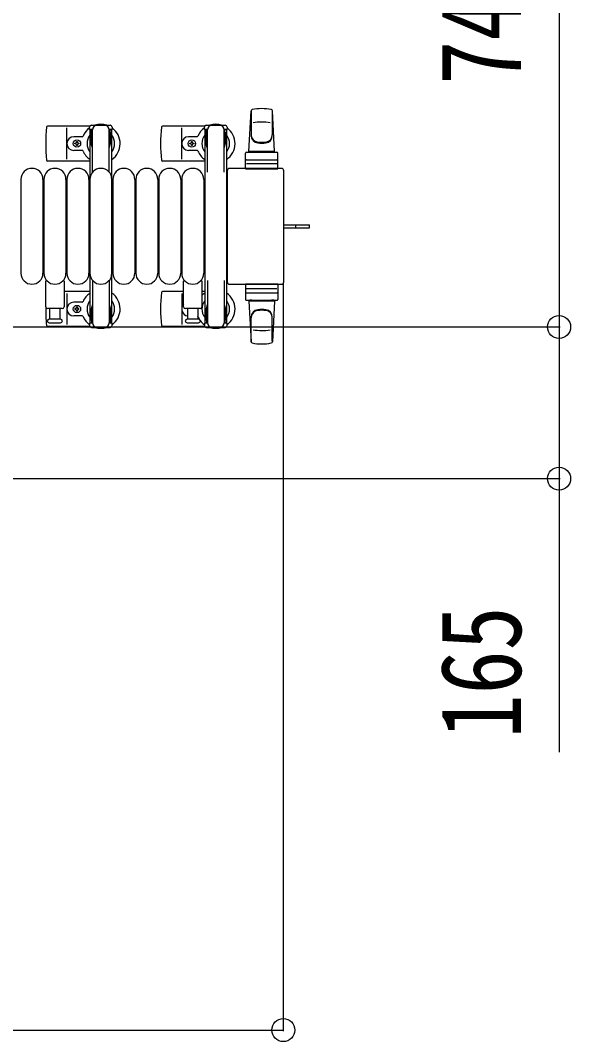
# Model space of a CAD drawing. Units: millimetres, scale not verified. Extents: x -16832 to 16820, y -11880 to 11880.
# Drawn here: x -7385 to -6786, y -5971 to -4860 of the extents above; entities that cross this region are included whole.
import ezdxf
from ezdxf.enums import TextEntityAlignment as Align

# ---------------------------------------------------------------- set-up
doc = ezdxf.new("R2010")
doc.units = ezdxf.units.MM
doc.header["$LTSCALE"] = 50
for name, color, linetype in [('0-3_YKK_13', 4, 'Continuous'), ('0-4_YKK_A1', 4, 'Continuous'), ('0-5_YKK_D', 6, 'Continuous')]:
    doc.layers.add(name, color=color, linetype=linetype)
doc.styles.add('ＭＳ ゴシック', font='')
doc.styles.get('ＭＳ ゴシック').set_extended_font_data('MS Gothic')

msp = doc.modelspace()

# ---------------------------------------------------------------- linework, layer by layer
at = {"layer": '0-3_YKK_13'}
for p, q in [((-7136.42, -5002.5), (-7133.98, -4958.47)), ((-7133.92, -4958.12), (-7133.92, -4985.31)), ((-7110.92, -4958.89), (-7110.92, -4984.63)), ((-7108.42, -5002.5), (-7110.86, -4958.47)), ((-7309.45, -4975), (-7355.52, -4975)), ((-7334.42, -5011), (-7334.42, -4977)), ((-7309.72, -4978.8), (-7309.72, -4976)), ((-7307.72, -4974), (-7287.12, -4974)), ((-7184.45, -4975), (-7230.52, -4975)), ((-7209.42, -5011), (-7209.42, -4977)), ((-7184.72, -4978.8), (-7184.72, -4976)), ((-7182.72, -4974), (-7162.12, -4974)), ((-7317.71, -4986.5), (-7326.92, -4986.5)), ((-7306.42, -4978.8), (-7309.72, -4978.8)), ((-7308.22, -4982.3), (-7307.42, -4982.3)), ((-7308.22, -4992.82), (-7308.22, -4982.3)), ((-7307.42, -4995.8), (-7307.42, -4978.8)), ((-7306.42, -5025.06), (-7306.42, -4979)), ((-7288.42, -5025.06), (-7288.42, -4979)), ((-7287.42, -4995.8), (-7287.42, -4978.8)), ((-7286.62, -4982.3), (-7287.42, -4982.3)), ((-7286.62, -4992.82), (-7286.62, -4982.3)), ((-7192.71, -4986.5), (-7201.92, -4986.5)), ((-7181.42, -4978.8), (-7184.72, -4978.8)), ((-7183.22, -4982.3), (-7182.42, -4982.3)), ((-7183.22, -4992.82), (-7183.22, -4982.3)), ((-7182.42, -4995.8), (-7182.42, -4978.8)), ((-7181.42, -5025.06), (-7181.42, -4979)), ((-7163.42, -5025.06), (-7163.42, -4979)), ((-7162.42, -4995.8), (-7162.42, -4978.8)), ((-7161.62, -4982.3), (-7162.42, -4982.3)), ((-7161.62, -4992.82), (-7161.62, -4982.3)), ((-7324.74, -4994.44), (-7325.62, -4994.44)), ((-7322.1, -4993.56), (-7321.22, -4993.56)), ((-7306.62, -4998.8), (-7308.22, -4992.82)), ((-7306.62, -4998.8), (-7306.42, -4998.8)), ((-7288.22, -4998.8), (-7288.42, -4998.8)), ((-7288.22, -4998.8), (-7286.62, -4992.82)), ((-7199.74, -4994.44), (-7200.62, -4994.44)), ((-7197.1, -4993.56), (-7196.22, -4993.56)), ((-7181.62, -4998.8), (-7183.22, -4992.82)), ((-7181.62, -4998.8), (-7181.42, -4998.8)), ((-7163.22, -4998.8), (-7163.42, -4998.8)), ((-7163.22, -4998.8), (-7161.62, -4992.82)), ((-7317.71, -5001.5), (-7326.92, -5001.5)), ((-7192.71, -5001.5), (-7201.92, -5001.5)), ((-7139.92, -5021.5), (-7139.92, -5004.5)), ((-7138.92, -5003.5), (-7105.92, -5003.5)), ((-7108.42, -5002.5), (-7136.42, -5002.5)), ((-7135.42, -5003.5), (-7135.42, -5002.5)), ((-7109.42, -5002.5), (-7135.42, -5002.5)), ((-7133.02, -5003.5), (-7135.42, -5003.5)), ((-7109.42, -5003.5), (-7111.82, -5003.5)), ((-7109.42, -5003.5), (-7109.42, -5002.5)), ((-7104.92, -5021.5), (-7104.92, -5004.5)), ((-7309.42, -5013), (-7355.52, -5013)), ((-7184.42, -5013), (-7230.52, -5013)), ((-7100.92, -5021), (-7157.42, -5021)), ((-7157.42, -5021), (-7157.42, -5021)), ((-7139.92, -5021.5), (-7104.92, -5021.5)), ((-7105.86, -5016), (-7139.03, -5016)), ((-7138.92, -5011.5), (-7105.92, -5011.5)), ((-7100.92, -5021), (-7100.92, -5021)), ((-7159.92, -5023.5), (-7159.92, -5144.51)), ((-7159.92, -5023.5), (-7159.92, -5023.5)), ((-7098.42, -5144.51), (-7098.42, -5023.5)), ((-7098.42, -5023.5), (-7098.42, -5023.5)), ((-7384.42, -5033), (-7384.42, -5135)), ((-7360.42, -5033), (-7360.42, -5135)), ((-7359.42, -5033), (-7359.42, -5135)), ((-7335.42, -5033), (-7335.42, -5135)), ((-7334.42, -5033), (-7334.42, -5135)), ((-7310.42, -5033), (-7310.42, -5135)), ((-7309.42, -5033), (-7309.42, -5135)), ((-7285.42, -5033), (-7285.42, -5135)), ((-7284.42, -5033), (-7284.42, -5135)), ((-7260.42, -5033), (-7260.42, -5135)), ((-7259.42, -5033), (-7259.42, -5135)), ((-7235.42, -5033), (-7235.42, -5135)), ((-7234.42, -5033), (-7234.42, -5135)), ((-7210.42, -5033), (-7210.42, -5135)), ((-7209.42, -5033), (-7209.42, -5135)), ((-7185.42, -5033), (-7185.42, -5135)), ((-7098.42, -5082.5), (-7085.92, -5082.5)), ((-7085.92, -5082.5), (-7070.42, -5082.5)), ((-7085.27, -5085.5), (-7085.27, -5082.5)), ((-7070.42, -5085.5), (-7070.42, -5082.5)), ((-7357.42, -5171.5), (-7357.42, -5143.68)), ((-7337.42, -5143.68), (-7337.42, -5171.5)), ((-7306.42, -5142.94), (-7306.42, -5189)), ((-7288.42, -5142.94), (-7288.42, -5189)), ((-7207.42, -5171.5), (-7207.42, -5143.68)), ((-7187.42, -5143.68), (-7187.42, -5171.5)), ((-7181.42, -5142.94), (-7181.42, -5189)), ((-7163.42, -5142.94), (-7163.42, -5189)), ((-7309.42, -5155), (-7337.42, -5155)), ((-7207.42, -5155), (-7230.52, -5155)), ((-7184.42, -5155), (-7187.42, -5155)), ((-7159.92, -5144.51), (-7159.92, -5144.51)), ((-7157.42, -5147), (-7100.92, -5147)), ((-7157.42, -5147), (-7157.42, -5147)), ((-7139.92, -5146.5), (-7139.92, -5163.5)), ((-7139.92, -5146.5), (-7104.92, -5146.5)), ((-7105.86, -5152), (-7139.03, -5152)), ((-7104.92, -5146.5), (-7104.92, -5163.5)), ((-7100.92, -5147), (-7100.92, -5147)), ((-7098.42, -5144.51), (-7098.42, -5144.51)), ((-7334.42, -5157), (-7334.42, -5191)), ((-7209.42, -5157), (-7209.42, -5191)), ((-7138.92, -5156.5), (-7105.92, -5156.5)), ((-7138.92, -5164.5), (-7105.92, -5164.5)), ((-7136.42, -5165.5), (-7133.98, -5209.53)), ((-7108.42, -5165.5), (-7136.42, -5165.5)), ((-7133.02, -5164.5), (-7135.42, -5164.5)), ((-7135.42, -5164.5), (-7135.42, -5165.5)), ((-7109.42, -5165.5), (-7135.42, -5165.5)), ((-7109.42, -5164.5), (-7111.82, -5164.5)), ((-7108.42, -5165.5), (-7110.86, -5209.53)), ((-7109.42, -5164.5), (-7109.42, -5165.5)), ((-7339.42, -5173.5), (-7355.42, -5173.5)), ((-7352.92, -5185), (-7352.92, -5173.5)), ((-7341.92, -5173.5), (-7341.92, -5185)), ((-7317.71, -5166.5), (-7326.92, -5166.5)), ((-7324.74, -5173.56), (-7325.62, -5173.56)), ((-7322.1, -5174.44), (-7321.22, -5174.44)), ((-7306.62, -5169.2), (-7308.22, -5175.19)), ((-7308.22, -5175.19), (-7308.22, -5185.7)), ((-7307.42, -5172.2), (-7307.42, -5189.2)), ((-7306.62, -5169.2), (-7306.42, -5169.2)), ((-7288.22, -5169.2), (-7288.42, -5169.2)), ((-7288.22, -5169.2), (-7286.62, -5175.19)), ((-7287.42, -5172.2), (-7287.42, -5189.2)), ((-7286.62, -5175.19), (-7286.62, -5185.7)), ((-7189.42, -5173.5), (-7205.42, -5173.5)), ((-7202.92, -5185), (-7202.92, -5173.5)), ((-7191.92, -5173.5), (-7191.92, -5185)), ((-7181.62, -5169.2), (-7183.22, -5175.19)), ((-7183.22, -5175.19), (-7183.22, -5185.7)), ((-7182.42, -5172.2), (-7182.42, -5189.2)), ((-7181.62, -5169.2), (-7181.42, -5169.2)), ((-7163.22, -5169.2), (-7163.42, -5169.2)), ((-7163.22, -5169.2), (-7161.62, -5175.19)), ((-7162.42, -5172.2), (-7162.42, -5189.2)), ((-7161.62, -5175.19), (-7161.62, -5185.7)), ((-7341.17, -5185), (-7353.67, -5185)), ((-7317.71, -5181.5), (-7326.92, -5181.5)), ((-7308.22, -5185.7), (-7307.42, -5185.7)), ((-7286.62, -5185.7), (-7287.42, -5185.7)), ((-7191.17, -5185), (-7203.67, -5185)), ((-7183.22, -5185.7), (-7182.42, -5185.7)), ((-7161.62, -5185.7), (-7162.42, -5185.7)), ((-7133.92, -5209.88), (-7133.92, -5182.69)), ((-7110.92, -5209.11), (-7110.92, -5183.37)), ((-7309.45, -5193), (-7355.52, -5193)), ((-7309.45, -5193), (-7355.52, -5193)), ((-7309.72, -5189.2), (-7309.72, -5192)), ((-7306.42, -5189.2), (-7309.72, -5189.2)), ((-7307.72, -5194), (-7287.12, -5194)), ((-7184.45, -5193), (-7230.52, -5193)), ((-7184.72, -5189.2), (-7184.72, -5192)), ((-7181.42, -5189.2), (-7184.72, -5189.2)), ((-7182.72, -5194), (-7162.12, -5194))]:
    msp.add_line(p, q, dxfattribs=at)
for points in [[(-7285.12, -4976), (-7285.12, -4978.8), (-7288.42, -4978.8)], [(-7160.12, -4976), (-7160.12, -4978.8), (-7163.42, -4978.8)], [(-7325.62, -4994.44), (-7325.62, -4993.56), (-7324.74, -4993.56)], [(-7323.86, -4992.68), (-7323.86, -4991.8), (-7322.98, -4991.8), (-7322.98, -4992.68)], [(-7322.98, -4995.32), (-7322.98, -4996.2), (-7323.86, -4996.2), (-7323.86, -4995.32)], [(-7321.22, -4993.56), (-7321.22, -4994.44), (-7322.1, -4994.44)], [(-7200.62, -4994.44), (-7200.62, -4993.56), (-7199.74, -4993.56)], [(-7198.86, -4992.68), (-7198.86, -4991.8), (-7197.98, -4991.8), (-7197.98, -4992.68)], [(-7197.98, -4995.32), (-7197.98, -4996.2), (-7198.86, -4996.2), (-7198.86, -4995.32)], [(-7196.22, -4993.56), (-7196.22, -4994.44), (-7197.1, -4994.44)], [(-7098.42, -5085.5), (-7085.92, -5085.5), (-7070.42, -5085.5)], [(-7325.62, -5173.56), (-7325.62, -5174.44), (-7324.74, -5174.44)], [(-7322.98, -5172.68), (-7322.98, -5171.8), (-7323.86, -5171.8), (-7323.86, -5172.68)], [(-7323.86, -5175.32), (-7323.86, -5176.2), (-7322.98, -5176.2), (-7322.98, -5175.32)], [(-7321.22, -5174.44), (-7321.22, -5173.56), (-7322.1, -5173.56)], [(-7353.67, -5189), (-7347.42, -5189), (-7341.17, -5189)], [(-7285.12, -5192), (-7285.12, -5189.2), (-7288.42, -5189.2)], [(-7203.67, -5189), (-7197.42, -5189), (-7191.17, -5189)], [(-7160.12, -5192), (-7160.12, -5189.2), (-7163.42, -5189.2)]]:
    msp.add_lwpolyline(points, dxfattribs=at)
for centre in [(-7323.42, -4994), (-7198.42, -4994), (-7323.42, -5174)]:
    msp.add_circle(centre, 4, dxfattribs=at)
for centre, radius, start, end in [((-7132.49, -4958.56), 1.5, 101.97738, 176.83138), ((-7122.42, -5006), 50, 78.05356, 101.97738), ((-7122.42, -5006), 50, 78.05356, 101.94644), ((-7112.36, -4958.56), 1.5, 3.16862, 78.02262), ((-7176.42, -4994), 181, 174.26083, 185.73917), ((-7355.52, -4976), 1, 90, 174.26083), ((-7297.42, -4994), 21, 125.85347, 157.27158), ((-7307.72, -4976), 2, 90, 180), ((-7301.42, -4979), 5, 90, 180), ((-7297.42, -4994), 21, 72.24721, 107.75279), ((-7293.42, -4979), 5, 0, 90), ((-7287.12, -4976), 2, 0, 90), ((-7297.42, -4994), 21, 304.8499, 54.14653), ((-7051.42, -4994), 181, 174.26083, 185.73917), ((-7230.52, -4976), 1, 90, 174.26083), ((-7172.42, -4994), 21, 125.85347, 157.27158), ((-7182.72, -4976), 2, 90, 180), ((-7176.42, -4979), 5, 90, 180), ((-7172.42, -4994), 21, 72.24721, 107.75279), ((-7168.42, -4979), 5, 0, 90), ((-7162.12, -4976), 2, 0, 90), ((-7172.42, -4994), 21, 304.8499, 54.14653), ((-7122.42, -5020.6), 50, 79.45053, 100.87665), ((-7326.92, -4994), 7.5, 90, 270), ((-7317.71, -4985.5), 1, 270, 337.27158), ((-7297.42, -4994), 15, 143.1301, 216.8699), ((-7297.42, -4994), 15, 323.1301, 36.8699), ((-7201.92, -4994), 7.5, 90, 270), ((-7192.71, -4985.5), 1, 270, 337.27158), ((-7172.42, -4994), 15, 143.1301, 216.8699), ((-7172.42, -4994), 15, 323.1301, 36.8699), ((-7125.92, -4984.44), 8, 180, 263.72071), ((-7125.92, -4985.31), 8, 180, 263.72071), ((-7118.92, -4984.44), 8, 276.27929, 0), ((-7118.92, -4985.31), 8, 276.27929, 0), ((-7324.74, -4992.68), 0.88, 270, 0), ((-7324.74, -4995.32), 0.88, 0, 90), ((-7322.1, -4992.68), 0.88, 180, 270), ((-7322.1, -4995.32), 0.88, 90, 180), ((-7199.74, -4992.68), 0.88, 270, 0), ((-7199.74, -4995.32), 0.88, 0, 90), ((-7197.1, -4992.68), 0.88, 180, 270), ((-7197.1, -4995.32), 0.88, 90, 180), ((-7122.42, -4952.63), 40, 263.72071, 276.27929), ((-7122.42, -4953.5), 40, 263.72071, 276.27929), ((-7317.71, -5002.5), 1, 22.72842, 90), ((-7297.42, -4994), 21, 202.72842, 235.1501), ((-7192.71, -5002.5), 1, 22.72842, 90), ((-7172.42, -4994), 21, 202.72842, 235.1501), ((-7138.92, -5004.5), 1, 90, 180), ((-7105.92, -5004.5), 1, 0, 90), ((-7372.42, -5033), 12, 0, 180), ((-7347.42, -5033), 12, 0, 180), ((-7355.52, -5012), 1, 185.73917, 270), ((-7322.42, -5033), 12, 0, 180), ((-7297.42, -5033), 12, 0, 180), ((-7272.42, -5033), 12, 0, 180), ((-7247.42, -5033), 12, 0, 180), ((-7222.42, -5033), 12, 0, 180), ((-7230.52, -5012), 1, 185.73917, 270), ((-7197.42, -5033), 12, 0, 180), ((-7138.92, -5012.5), 1, 90, 180), ((-7105.92, -5012.5), 1, 0, 90), ((-7372.42, -5135), 12, 180, 0), ((-7347.42, -5135), 12, 180, 0), ((-7356.42, -5143.68), 1, 101.93946, 180), ((-7338.42, -5143.68), 1, 0, 78.06047), ((-7322.42, -5135), 12, 180, 0), ((-7297.42, -5135), 12, 180, 0), ((-7272.42, -5135), 12, 180, 0), ((-7247.42, -5135), 12, 180, 0), ((-7222.42, -5135), 12, 180, 0), ((-7197.42, -5135), 12, 180, 0), ((-7206.42, -5143.68), 1, 101.93946, 180), ((-7188.42, -5143.68), 1, 0, 78.06047), ((-7230.52, -5156), 1, 90, 174.26083), ((-7317.71, -5165.5), 1, 270, 337.27158), ((-7297.42, -5174), 21, 124.8499, 157.27158), ((-7297.42, -5174), 15, 143.1301, 216.8699), ((-7297.42, -5174), 21, 305.85347, 55.1501), ((-7297.42, -5174), 15, 323.1301, 36.8699), ((-7051.42, -5174), 181, 174.26083, 185.73917), ((-7172.42, -5174), 21, 124.8499, 135.58471), ((-7172.42, -5174), 15, 143.1301, 216.8699), ((-7172.42, -5174), 21, 305.85347, 55.1501), ((-7172.42, -5174), 15, 323.1301, 36.8699), ((-7138.92, -5155.5), 1, 180, 270), ((-7138.92, -5163.5), 1, 180, 270), ((-7105.92, -5155.5), 1, 270, 0), ((-7105.92, -5163.5), 1, 270, 0), ((-7355.42, -5171.5), 2, 180, 270), ((-7176.42, -5174), 181, 179.28378, 185.73917), ((-7339.42, -5171.5), 2, 270, 0), ((-7326.92, -5174), 7.5, 90, 270), ((-7324.74, -5172.68), 0.88, 270, 0), ((-7324.74, -5175.32), 0.88, 0, 90), ((-7322.1, -5172.68), 0.88, 180, 270), ((-7322.1, -5175.32), 0.88, 90, 180), ((-7201.92, -5174), 7.5, 137.16663, 262.33771), ((-7205.42, -5171.5), 2, 180, 270), ((-7189.42, -5171.5), 2, 270, 0), ((-7125.92, -5182.69), 8, 96.27929, 180), ((-7125.92, -5183.57), 8, 96.27929, 180), ((-7122.42, -5214.5), 40, 83.72071, 96.27929), ((-7122.42, -5215.37), 40, 83.72071, 96.27929), ((-7118.92, -5182.69), 8, 0, 83.72071), ((-7118.92, -5183.57), 8, 0, 83.72071), ((-7353.67, -5187), 2, 90, 180), ((-7353.67, -5187), 2, 180, 270), ((-7341.17, -5187), 2, 0, 90), ((-7341.17, -5187), 2, 270, 0), ((-7317.71, -5182.5), 1, 22.72842, 90), ((-7297.42, -5174), 21, 202.72842, 234.14653), ((-7203.67, -5187), 2, 90, 180), ((-7203.67, -5187), 2, 180, 270), ((-7192.71, -5182.5), 1, 22.72842, 37.66294), ((-7172.42, -5174), 21, 202.72842, 212.5406), ((-7191.17, -5187), 2, 0, 90), ((-7191.17, -5187), 2, 270, 0), ((-7172.42, -5174), 21, 216.9292, 234.14653), ((-7355.52, -5192), 1, 185.73917, 270), ((-7307.72, -5192), 2, 180, 270), ((-7301.42, -5189), 5, 180, 270), ((-7297.42, -5174), 21, 252.24721, 287.75279), ((-7293.42, -5189), 5, 270, 0), ((-7287.12, -5192), 2, 270, 0), ((-7230.52, -5192), 1, 185.73917, 270), ((-7182.72, -5192), 2, 180, 270), ((-7176.42, -5189), 5, 180, 270), ((-7172.42, -5174), 21, 252.24721, 287.75279), ((-7168.42, -5189), 5, 270, 0), ((-7162.12, -5192), 2, 270, 0), ((-7122.42, -5147.4), 50, 259.12335, 280.54947), ((-7132.49, -5209.45), 1.5, 183.16862, 258.02262), ((-7112.36, -5209.45), 1.5, 281.97738, 356.83138), ((-7122.42, -5162), 50, 258.02262, 281.94644), ((-7122.42, -5162), 50, 258.05356, 281.94644)]:
    msp.add_arc(centre, radius, start, end, dxfattribs=at)
for centre, major_axis, start_param, end_param in [((-7157.42, -5023.51), (-1.77, 1.77), 5.4996506, 7.06672), ((-7100.92, -5023.51), (1.77, 1.77), 5.4996506, 7.06672), ((-7157.42, -5144.5), (1.77, 1.77), 2.358058, 3.9251274), ((-7100.92, -5144.5), (-1.77, 1.77), 2.358058, 3.9251274)]:
    msp.add_ellipse(centre, major_axis=major_axis, ratio=0.997169, start_param=start_param, end_param=end_param, dxfattribs=at)
at = {"layer": '0-4_YKK_A1'}
for p, q in [((-7309.42, -4979), (-7309.42, -5189)), ((-7306.42, -4979), (-7309.42, -4979)), ((-7285.42, -4979), (-7288.42, -4979)), ((-7285.42, -5189), (-7285.42, -4979)), ((-7184.42, -4979), (-7184.42, -5189)), ((-7181.42, -4979), (-7184.42, -4979)), ((-7160.42, -4979), (-7163.42, -4979)), ((-7160.42, -5189), (-7160.42, -4979)), ((-7309.42, -5189), (-7307.42, -5189)), ((-7287.42, -5189), (-7285.42, -5189)), ((-7184.42, -5189), (-7182.42, -5189)), ((-7162.42, -5189), (-7160.42, -5189))]:
    msp.add_line(p, q, dxfattribs=at)
at = {"layer": '0-5_YKK_D'}
for p, q in [((-6798.92, -4449), (-6798.92, -5193.5)), ((-7098.92, -5145.5), (-7098.92, -5959.5)), ((-7786.92, -5193.5), (-6797.92, -5193.5)), ((-7786.92, -5193.5), (-6797.92, -5193.5)), ((-7786.92, -5358.5), (-6797.92, -5358.5)), ((-7779.92, -5958.5), (-7098.92, -5958.5))]:
    msp.add_line(p, q, dxfattribs=at)
msp.add_lwpolyline([(-6798.92, -5193.5), (-6798.92, -5358.5), (-6798.92, -5656.1)], dxfattribs=at)
for centre in [(-6798.92, -5193.5), (-6798.92, -5193.5), (-6798.92, -5358.5), (-7098.92, -5958.5)]:
    msp.add_circle(centre, 12.5, dxfattribs=at)

# ---------------------------------------------------------------- texts
at = {"layer": '0-5_YKK_D', "style": 'ＭＳ ゴシック', "width": 0.8}
for s, p in [('745', (-6813.92, -4930.05)), ('165', (-6813.92, -5641.1))]:
    msp.add_text(s, height=87.98, rotation=90, dxfattribs=at).set_placement(p, align=Align.BOTTOM_LEFT)

doc.saveas('drawing.dxf')
